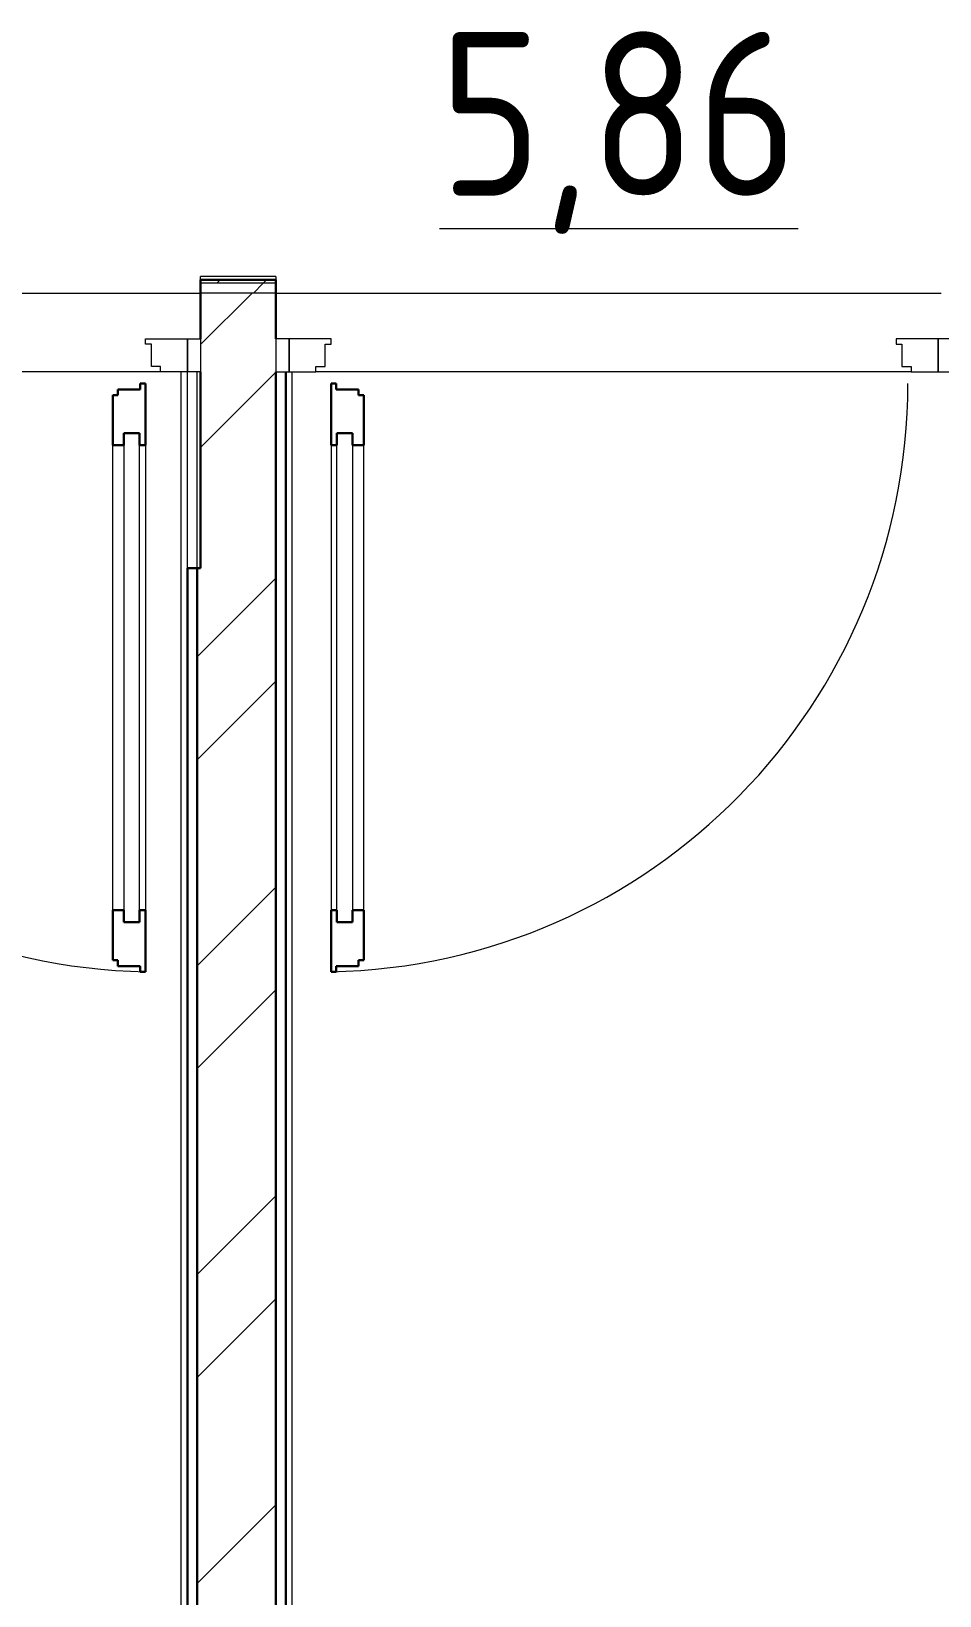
# Model space of a CAD drawing. Header units: millimetres. Extents: x -695119 to 412940, y -249585 to 622758.
# Drawn here: x 295698 to 297083, y 96044 to 98431 of the extents above; entities that cross this region are included whole.
import ezdxf

# ---------------------------------------------------------------- set-up
doc = ezdxf.new("R2010")
doc.units = ezdxf.units.MM
for name, color, linetype, lineweight in [('Двери', 8, 'Continuous', 9), ('Марки помещений', 8, 'Continuous', 20), ('Ограждение', 8, 'Continuous', 9), ('Стены наружные', 252, 'Continuous', 18), ('Стены штриховка', 7, 'Continuous', 9)]:
    doc.layers.add(name, color=color, linetype=linetype, lineweight=lineweight)
doc.layers.add('Двери открывание', color=7, linetype='Continuous', lineweight=9, true_color=0xc0c0c0)
doc.styles.add('GOST Common_2', font='', dxfattribs={"width": 0.9, "height": 250})
doc.styles.get('GOST Common_2').set_extended_font_data('GOST type B')

# ---------------------------------------------------------------- blocks, each defined once
blk = doc.blocks.new('план 2 этажа')
at = {"layer": 'Двери', "color": 251, "true_color": 0x636466}
for p, q in [((295871.8, 97961.6), (295935.8, 97961.6)), ((295871.8, 97953.6), (295871.8, 97961.6)), ((295935.8, 97961.6), (295955.8, 97961.6)), ((295935.8, 97911.6), (295935.8, 97961.6)), ((295935.8, 97961.6), (295935.8, 97911.6)), ((295955.8, 97961.6), (295955.8, 97911.6)), ((296070.8, 97961.6), (296070.8, 97911.6)), ((296090.8, 97961.6), (296070.8, 97961.6)), ((296090.8, 97911.6), (296090.8, 97961.6)), ((296154.8, 97961.6), (296090.8, 97961.6)), ((296090.8, 97961.6), (296090.8, 97911.6)), ((296154.8, 97953.6), (296154.8, 97961.6)), ((297080.8, 97961.6), (297016.8, 97961.6)), ((297016.8, 97961.6), (297016.8, 97953.6)), ((297100.8, 97961.6), (297080.8, 97961.6)), ((297080.8, 97961.6), (297080.8, 97911.6)), ((297080.8, 97911.6), (297080.8, 97961.6)), ((295880.8, 97953.6), (295871.8, 97953.6)), ((295880.8, 97919.6), (295880.8, 97953.6)), ((296145.8, 97919.6), (296145.8, 97953.6)), ((296145.8, 97953.6), (296154.8, 97953.6)), ((297016.8, 97953.6), (297025.8, 97953.6)), ((297025.8, 97953.6), (297025.8, 97919.6)), ((295894.8, 97919.6), (295880.8, 97919.6)), ((295894.8, 97911.6), (295894.8, 97919.6)), ((295935.8, 97911.6), (295894.8, 97911.6)), ((295955.8, 97911.6), (295935.8, 97911.6)), ((296070.8, 97911.6), (296090.8, 97911.6)), ((296090.8, 97911.6), (296131.8, 97911.6)), ((296131.8, 97911.6), (296131.8, 97919.6)), ((296131.8, 97919.6), (296145.8, 97919.6)), ((297025.8, 97919.6), (297039.8, 97919.6)), ((297039.8, 97919.6), (297039.8, 97911.6)), ((297039.8, 97911.6), (297080.8, 97911.6)), ((297080.8, 97911.6), (297100.8, 97911.6)), ((295838.8, 97817.6), (295838.8, 97071.6)), ((295862.8, 97817.6), (295838.8, 97817.6)), ((295862.8, 97071.6), (295862.8, 97817.6)), ((296163.8, 97817.6), (296187.8, 97817.6)), ((296163.8, 97071.6), (296163.8, 97817.6)), ((296187.8, 97817.6), (296187.8, 97071.6)), ((295821.8, 97089.6), (295821.8, 97799.6)), ((295871.8, 97799.6), (295871.8, 97089.6)), ((296154.8, 97799.6), (296154.8, 97089.6)), ((296204.8, 97089.6), (296204.8, 97799.6)), ((295838.8, 97071.6), (295862.8, 97071.6)), ((296187.8, 97071.6), (296163.8, 97071.6))]:
    blk.add_line(p, q, dxfattribs=at)
at = {"layer": 'Двери', "color": 251, "lineweight": 30, "true_color": 0x636466}
for p, q in [((295829.8, 97875.6), (295829.8, 97884.6)), ((295829.8, 97884.6), (295863.8, 97884.6)), ((295863.8, 97893.6), (295871.8, 97893.6)), ((295863.8, 97884.6), (295863.8, 97893.6)), ((295871.8, 97893.6), (295871.8, 97799.6)), ((296162.8, 97893.6), (296154.8, 97893.6)), ((296154.8, 97893.6), (296154.8, 97799.6)), ((296162.8, 97884.6), (296162.8, 97893.6)), ((296196.8, 97884.6), (296162.8, 97884.6)), ((296196.8, 97875.6), (296196.8, 97884.6)), ((295821.8, 97875.6), (295829.8, 97875.6)), ((295821.8, 97799.6), (295821.8, 97875.6)), ((296204.8, 97875.6), (296196.8, 97875.6)), ((296204.8, 97799.6), (296204.8, 97875.6)), ((295838.8, 97799.6), (295838.8, 97817.6)), ((295838.8, 97817.6), (295862.8, 97817.6)), ((295862.8, 97817.6), (295862.8, 97799.6)), ((296163.8, 97817.6), (296163.8, 97799.6)), ((296187.8, 97817.6), (296163.8, 97817.6)), ((296187.8, 97799.6), (296187.8, 97817.6)), ((295821.8, 97799.6), (295838.8, 97799.6)), ((295862.8, 97799.6), (295871.8, 97799.6)), ((296163.8, 97799.6), (296154.8, 97799.6)), ((296204.8, 97799.6), (296187.8, 97799.6)), ((295821.8, 97013.6), (295821.8, 97089.6)), ((295821.8, 97089.6), (295838.8, 97089.6)), ((295838.8, 97089.6), (295838.8, 97071.6)), ((295862.8, 97089.6), (295871.8, 97089.6)), ((295862.8, 97071.6), (295862.8, 97089.6)), ((295871.8, 97089.6), (295871.8, 96995.6)), ((296154.8, 97089.6), (296154.8, 96995.6)), ((296163.8, 97089.6), (296154.8, 97089.6)), ((296163.8, 97071.6), (296163.8, 97089.6)), ((296187.8, 97089.6), (296187.8, 97071.6)), ((296204.8, 97089.6), (296187.8, 97089.6)), ((296204.8, 97013.6), (296204.8, 97089.6)), ((295838.8, 97071.6), (295862.8, 97071.6)), ((296187.8, 97071.6), (296163.8, 97071.6)), ((295829.8, 97013.6), (295821.8, 97013.6)), ((295829.8, 97004.6), (295829.8, 97013.6)), ((295863.8, 97004.6), (295829.8, 97004.6)), ((295863.8, 96995.6), (295863.8, 97004.6)), ((296162.8, 96995.6), (296162.8, 97004.6)), ((296162.8, 97004.6), (296196.8, 97004.6)), ((296196.8, 97004.6), (296196.8, 97013.6)), ((296196.8, 97013.6), (296204.8, 97013.6)), ((295871.8, 96995.6), (295863.8, 96995.6)), ((296154.8, 96995.6), (296162.8, 96995.6))]:
    blk.add_line(p, q, dxfattribs=at)
at = {"layer": 'Двери открывание', "color": 251, "true_color": 0x636466}
for centre, start, end in [((295889.8, 97893.6), 180, 268.8515), ((296136.8, 97893.6), 271.1485, 0)]:
    blk.add_arc(centre, 898, start, end, dxfattribs=at)
at = {"layer": 'Ограждение', "color": 251, "true_color": 0x636466}
for p, q in [((295955.8, 98051.6), (295955.8, 98056.6)), ((296070.8, 98056.6), (295955.8, 98056.6)), ((296070.8, 98056.6), (296070.8, 98051.6)), ((295925.8, 97911.6), (295925.8, 92236.6)), ((295935.8, 97611.6), (295935.8, 97911.6)), ((296095.8, 92236.6), (296095.8, 97911.6))]:
    blk.add_line(p, q, dxfattribs=at)
at = {"layer": 'Стены наружные', "color": 251, "lineweight": 30, "true_color": 0x636466}
for p, q in [((295955.8, 98051.6), (295955.8, 97961.6)), ((296070.8, 98051.6), (295955.8, 98051.6)), ((296070.8, 98051.6), (296070.8, 97961.6)), ((295955.8, 97911.6), (295955.8, 97611.6)), ((296070.8, 92211.6), (296070.8, 97911.6)), ((296085.8, 97911.6), (296085.8, 92226.6)), ((295935.8, 97611.6), (295935.8, 92226.6)), ((295955.8, 97611.6), (295935.8, 97611.6)), ((295950.8, 92211.6), (295950.8, 97611.6))]:
    blk.add_line(p, q, dxfattribs=at)
at = {"layer": 'Стены наружные', "color": 251, "linetype": 'Continuous', "lineweight": 9, "true_color": 0x636466}
for p, q in [((295980.8, 98046.6), (295985.8, 98051.6)), ((296051.5, 98046.6), (296056.5, 98051.6)), ((295955.8, 97953.1), (296034.4, 98031.6)), ((296036.5, 98031.6), (296051.5, 98046.6)), ((295955.8, 97795.9), (296070.8, 97910.9)), ((295950.8, 97476.6), (296070.8, 97596.6)), ((295950.8, 97319.5), (296070.8, 97439.5)), ((295950.8, 97005.1), (296070.8, 97125.1)), ((295950.8, 96848), (296070.8, 96968)), ((295950.8, 96533.7), (296070.8, 96653.7)), ((295950.8, 96376.5), (296070.8, 96496.5)), ((295950.8, 96062.2), (296070.8, 96182.2))]:
    blk.add_line(p, q, dxfattribs=at)
at = {"layer": 'Стены наружные', "color": 251, "true_color": 0x636466}
for p, q in [((294956.3, 98031.6), (295955.8, 98031.6)), ((296070.8, 98031.6), (297085.8, 98031.6)), ((295894.8, 97911.6), (294986.8, 97911.6)), ((295950.8, 97611.6), (295950.8, 97911.6)), ((297039.8, 97911.6), (296131.8, 97911.6))]:
    blk.add_line(p, q, dxfattribs=at)
at = {"layer": 'Стены штриховка', "color": 251, "true_color": 0x636466}
for p, q in [((296070.8, 98046.6), (295955.8, 98046.6)), ((296070.8, 98031.6), (295955.8, 98031.6))]:
    blk.add_line(p, q, dxfattribs=at)
at = {"layer": 'Марки помещений', "color": 251, "true_color": 0x636466, "style": 'GOST Common_2', "width": 0.9}
blk.add_text('%%U5,86', height=250, dxfattribs=at).set_placement((296320.3, 98180.2))

msp = doc.modelspace()

# ---------------------------------------------------------------- block references
msp.add_blockref('план 2 этажа', (0, 0))

doc.saveas('drawing.dxf')
